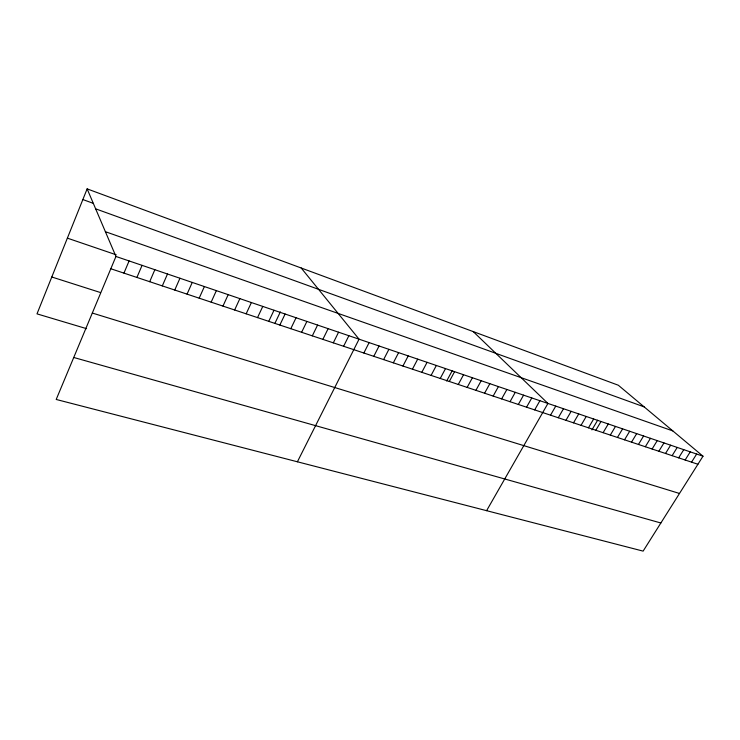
<?xml version="1.0" encoding="UTF-8"?>
<svg xmlns="http://www.w3.org/2000/svg" width="740" height="740" viewBox="0 0 740 740"><rect width="100%" height="100%" fill="white"/><g stroke="black" fill="none" stroke-linecap="round" stroke-linejoin="round"><path stroke-width="1.11" d="M87.135 188.876L115.949 256.466L56.203 399.461L643.115 551.124L703 456.201L618.316 385.226L87.135 188.876L37 313.871L86.589 328.671M123.95 273.125L129.093 260.933M136.909 277.435L142.071 265.346M149.693 281.7L154.863 269.702M162.31 285.899L167.49 274.004M174.76 290.043L179.95 278.24M187.054 294.132L192.252 282.421M199.18 298.174L204.388 286.556M211.15 302.161L216.367 290.626M222.971 306.092L228.188 294.65M234.636 309.986L239.862 298.627M246.152 313.815L251.387 302.549M257.529 317.608L262.774 306.416M268.759 321.345L274.004 310.245M274.938 323.297L280.349 311.901M279.85 325.036L285.104 314.019M290.802 328.69L296.065 317.747M301.624 332.288L306.887 321.428M312.317 335.849L317.58 325.064M322.871 339.364L328.135 328.662M333.305 342.842L338.568 332.204M343.61 346.274L348.873 335.72M297.406 461.788L359.057 339.179L301.199 268M363.849 353.017L369.121 342.601M373.793 356.329L379.065 345.987M383.625 359.594L388.898 349.336M393.338 362.831L398.61 352.638M402.939 366.032L408.212 355.903M412.43 369.186L417.702 359.131M421.809 372.312L427.082 362.322M431.087 375.402L436.35 365.477M440.254 378.454L445.517 368.594M446.683 380.998L452.279 370.574M449.319 381.47L454.582 371.684M458.282 384.458L463.545 374.727M467.153 387.409L472.407 377.742M475.913 390.332L481.176 380.73M484.589 393.218L489.843 383.681M493.164 396.076L498.409 386.595M501.646 398.897L506.891 389.481M510.036 401.69L515.28 392.329M518.333 404.456L523.578 395.151M526.547 407.194L531.783 397.944M534.678 409.895L539.904 400.71M486.596 510.683L547.933 403.439L473.202 331.575M550.532 415.177L555.749 406.103M558.274 417.758L563.491 408.739M565.943 420.311L571.151 411.338M573.519 422.836L578.726 413.919M581.029 425.334L586.228 416.472M588.457 427.812L593.656 418.997M591.926 429.903L597.652 420.209M595.82 430.264L601 421.495M603.1 432.687L608.28 423.974M610.315 435.083L615.486 426.425M617.447 437.46L622.618 428.849M624.523 439.819L629.685 431.254M631.516 442.15L636.678 433.631M638.454 444.453L643.596 435.99M645.317 446.747L650.46 438.321M652.116 449.004L657.25 440.633M658.841 451.252L663.974 442.927M665.51 453.472L670.634 445.193M672.114 455.674L677.23 447.432M678.654 457.847L683.76 449.661M685.138 460.003L690.235 451.863M691.558 462.139L696.645 454.046M73.741 357.476L660.866 522.995M92.306 313.048L679.496 493.469M51.791 277L100.474 292.541M110.815 268.75L697.913 464.257M67.377 238.141L116.236 254.81M115.949 256.466L703 456.201M105.385 231.694L672.864 430.939M95.645 208.837L644.152 406.88M82.852 199.55L93.184 203.306"/></g></svg>
